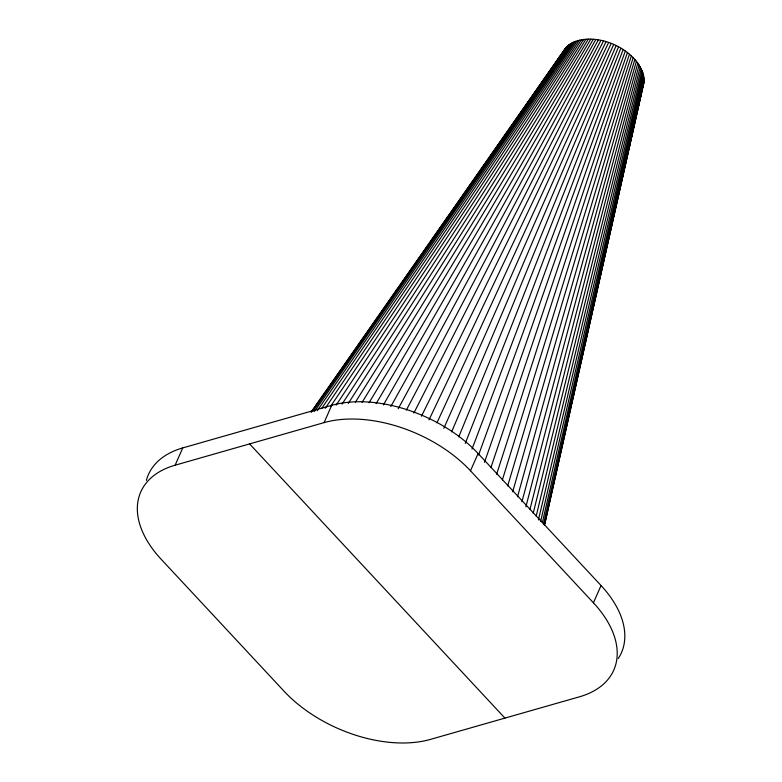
<?xml version="1.0" encoding="UTF-8"?>
<svg xmlns="http://www.w3.org/2000/svg" width="782" height="782" viewBox="0 0 782 782"><rect width="100%" height="100%" fill="white"/><g stroke="black" fill="none" stroke-linecap="round" stroke-linejoin="round"><path stroke-width="1.17" d="M544.683 524.605L643.869 82.638C645.023 49.823 588.631 24.936 565.376 48.308L311.021 412.202M544.223 524.966L644.114 80.996M544.653 524.067L643.869 82.638M543.568 523.793L644.192 79.305M576.051 381.978L576.862 378.41M577.399 376.034L578.475 371.274M585.992 337.961L587.057 333.2M587.595 330.825L588.67 326.065M594.037 302.272L598.875 280.855M603.44 260.631L608.269 239.214M608.807 236.838L609.882 232.078M612.032 222.557L616.861 201.15M617.399 198.765L618.474 194.004M619.012 191.629L620.077 186.869M620.615 184.493L642.902 85.746M542.356 522.669L644.114 77.574M540.636 521.418L643.879 75.805M538.417 519.922L643.478 74.007M536.188 516.12L642.921 72.188M533.168 513.451L642.208 70.351M529.922 509.561L641.348 68.513M525.866 506.844L640.331 66.666M521.926 501.78L639.168 64.828M517.518 496.766L637.858 63.01M512.66 491.81L636.421 61.211M507.684 485.886L634.847 59.442M502.347 479.962L633.156 57.702M496.599 474.293L631.338 56.011M490.891 467.626L629.422 54.369M484.488 462.309L627.389 52.775M478.574 455.007L625.268 51.25M472.015 449.093L623.068 49.794M465.251 443.423L620.781 48.406M458.751 436.884L618.425 47.096M451.605 431.899L616.011 45.874M601.045 585.532L593.43 602.805A109.91 65.688 23.8 0 1 579.413 696.821L430.462 739.391A109.91 65.688 23.8 0 1 284.062 691.22L161.121 559.208A109.91 65.688 23.8 0 1 175.129 465.192L182.753 447.92L331.705 405.34A109.91 65.688 23.8 0 1 478.115 453.511L601.045 585.532A109.91 65.688 23.8 0 1 618.269 658.552M175.129 465.192L324.09 422.622L331.705 405.34M593.43 602.805L470.49 470.784L478.115 453.511M443.834 428.331L613.547 44.74M436.952 422.837L611.045 43.704M428.995 419.875L608.504 42.766M421.439 416.278L605.952 41.925M563.783 51.143L565.376 48.308M413.873 413.023L603.391 41.182M406.337 410.12L600.82 40.556M398.194 408.791L598.269 40.038M390.785 406.591L595.728 39.628M383.405 404.91L593.225 39.344M376.083 403.737L590.762 39.159M369.016 402.789L588.347 39.1M362.056 402.359L585.992 39.159M355.419 402.144L583.704 39.325M348.273 403.473L581.485 39.608M342.066 404.118L579.364 40.009M336.152 405.125L577.331 40.517M330.561 406.474L575.405 41.133M325.224 408.312L573.587 41.866M321.734 408.312L571.886 42.697M317.257 410.648L570.313 43.636M314.472 411.44L568.866 44.662M311.519 411.889L566.393 47.008M312.917 411.361L567.566 45.796M249.605 443.912L504.937 718.101M324.09 422.622A109.91 65.688 23.8 0 1 470.49 470.784M146.361 480.412A109.91 65.688 23.8 0 1 182.753 447.92"/></g></svg>
